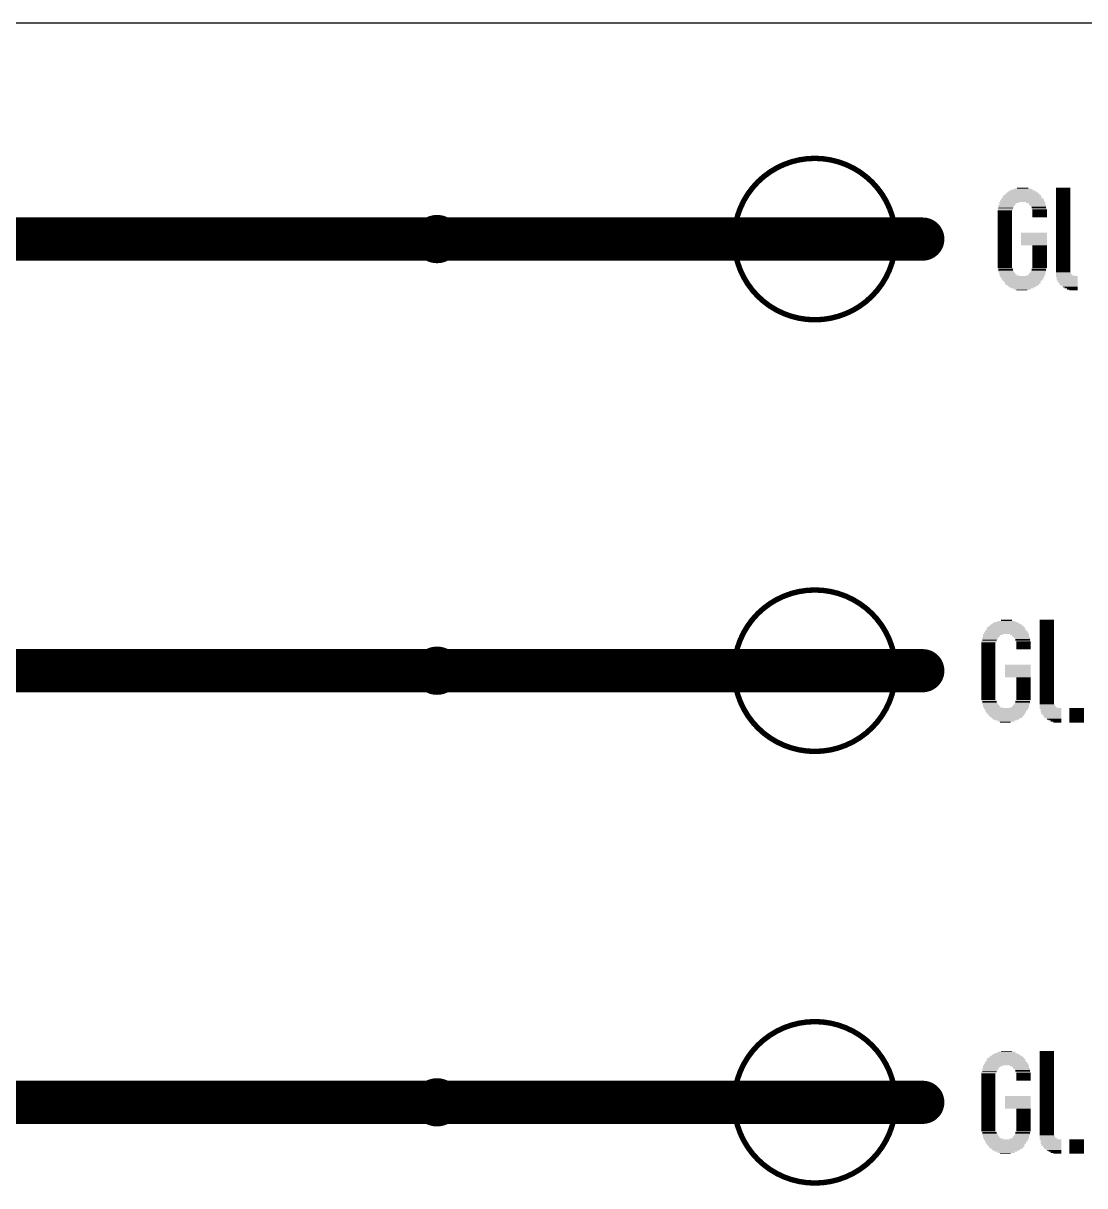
# Model space of a CAD drawing. Extents: x -1 to 100, y 0 to 61.
# Drawn here: x 49.95 to 74.93, y 33.6 to 60.96 of the extents above; entities that cross this region are included whole.
import ezdxf

# ---------------------------------------------------------------- set-up
doc = ezdxf.new("R2010")
doc.units = 0
for name, color, linetype in [('115', 151, 'CONTINUOUS'), ('117', 190, 'CONTINUOUS'), ('170', 151, 'CONTINUOUS'), ('20', 31, 'CONTINUOUS')]:
    doc.layers.add(name, color=color, linetype=linetype)

# ---------------------------------------------------------------- blocks, each defined once
blk = doc.blocks.new('RECT')
blk.add_solid([(-0.5, -0.5), (0.5, -0.5), (-0.5, 0.5), (0.5, 0.5)])

msp = doc.modelspace()

# ---------------------------------------------------------------- linework, layer by layer
at = {"layer": '115', "const_width": 1.016}
for points in [[(71.12, 55.88), (43.18, 55.88)], [(33.02, 45.72), (71.12, 45.72)], [(22.86, 35.56), (71.12, 35.56)]]:
    msp.add_lwpolyline(points, dxfattribs=at)
at = {"layer": '115', "const_width": 0.508}
for points in [[(71.12, 55.626, 1), (71.12, 56.134)], [(71.12, 45.466, 1), (71.12, 45.974)], [(71.12, 35.306, 1), (71.12, 35.814)]]:
    msp.add_lwpolyline(points, format="xyb", dxfattribs=at)
at = {"layer": '117', "const_width": 0.127}
for points in [[(68.58, 53.98, 1), (68.58, 57.78, 1), (68.58, 53.98)], [(59.69, 55.375, 1), (59.69, 56.385, 1), (59.69, 55.375)], [(68.58, 43.82, 1), (68.58, 47.62, 1), (68.58, 43.82)], [(59.69, 45.215, 1), (59.69, 46.225, 1), (59.69, 45.215)], [(68.58, 33.66, 1), (68.58, 37.46, 1), (68.58, 33.66)], [(59.69, 35.055, 1), (59.69, 36.065, 1), (59.69, 35.055)]]:
    msp.add_lwpolyline(points, format="xyb", dxfattribs=at)
at = {"layer": '20'}
msp.add_line((99.06, 60.96), (0, 60.96), dxfattribs=at)

# ---------------------------------------------------------------- block references
at = {"layer": '170'}
for p, xscale, yscale in [((73.46, 56.91), 0.86, 0.02), ((73.46, 56.93), 0.82, 0.02), ((73.46, 56.95), 0.78, 0.02), ((73.46, 56.97), 0.74, 0.02), ((73.46, 56.99), 0.66, 0.02), ((73.46, 57.01), 0.62, 0.02), ((73.455, 57.03), 0.53, 0.02), ((73.47, 57.055), 0.42, 0.03), ((73.47, 57.08), 0.26, 0.02), ((74.42, 57.08), 0.34, 0.02), ((74.42, 57.055), 0.34, 0.03), ((74.42, 57.03), 0.34, 0.02), ((74.42, 57.01), 0.34, 0.02), ((74.42, 56.99), 0.34, 0.02), ((74.42, 56.97), 0.34, 0.02), ((74.42, 56.95), 0.34, 0.02), ((74.42, 56.93), 0.34, 0.02), ((74.42, 56.91), 0.34, 0.02), ((73.09, 56.67), 0.38, 0.02), ((73.08, 56.65), 0.36, 0.02), ((73.15, 56.74), 0.46, 0.02), ((73.12, 56.72), 0.4, 0.02), ((73.11, 56.695), 0.38, 0.03), ((73.46, 56.78), 1.04, 0.02), ((73.46, 56.76), 1.04, 0.02), ((73.46, 56.84), 0.96, 0.02), ((73.455, 56.885), 0.91, 0.03), ((73.455, 56.86), 0.91, 0.02), ((73.775, 56.74), 0.45, 0.02), ((73.8, 56.72), 0.4, 0.02), ((73.81, 56.695), 0.38, 0.03), ((73.83, 56.67), 0.38, 0.02), ((73.84, 56.65), 0.36, 0.02), ((74.42, 56.885), 0.34, 0.03), ((74.42, 56.86), 0.34, 0.02), ((74.42, 56.84), 0.34, 0.02), ((74.42, 56.82), 0.34, 0.02), ((74.42, 56.8), 0.34, 0.02), ((74.42, 56.78), 0.34, 0.02), ((74.42, 56.76), 0.34, 0.02), ((74.42, 56.74), 0.34, 0.02), ((74.42, 56.72), 0.34, 0.02), ((74.42, 56.695), 0.34, 0.03), ((74.42, 56.67), 0.34, 0.02), ((74.42, 56.65), 0.34, 0.02), ((73.06, 56.59), 0.36, 0.02), ((73.06, 56.57), 0.36, 0.02), ((73.05, 56.55), 0.34, 0.02), ((73.05, 56.53), 0.34, 0.02), ((73.05, 56.505), 0.34, 0.03), ((73.05, 56.48), 0.34, 0.02), ((73.05, 56.46), 0.34, 0.02), ((73.05, 56.44), 0.34, 0.02), ((73.05, 56.42), 0.34, 0.02), ((73.05, 56.4), 0.34, 0.02), ((73.05, 56.38), 0.34, 0.02), ((73.05, 56.36), 0.34, 0.02), ((73.08, 56.63), 0.36, 0.02), ((73.07, 56.61), 0.34, 0.02), ((73.85, 56.63), 0.34, 0.02), ((73.85, 56.61), 0.34, 0.02), ((73.86, 56.59), 0.36, 0.02), ((73.87, 56.57), 0.34, 0.02), ((73.87, 56.55), 0.34, 0.02), ((73.87, 56.53), 0.34, 0.02), ((73.87, 56.505), 0.34, 0.03), ((73.87, 56.48), 0.34, 0.02), ((73.87, 56.46), 0.34, 0.02), ((73.87, 56.44), 0.34, 0.02), ((73.87, 56.42), 0.34, 0.02), ((73.87, 56.4), 0.34, 0.02), ((74.42, 56.63), 0.34, 0.02), ((74.42, 56.61), 0.34, 0.02), ((74.42, 56.59), 0.34, 0.02), ((74.42, 56.57), 0.34, 0.02), ((74.42, 56.55), 0.34, 0.02), ((74.42, 56.53), 0.34, 0.02), ((74.42, 56.505), 0.34, 0.03), ((74.42, 56.48), 0.34, 0.02), ((74.42, 56.46), 0.34, 0.02), ((74.42, 56.44), 0.34, 0.02), ((74.42, 56.42), 0.34, 0.02), ((74.42, 56.4), 0.34, 0.02), ((74.42, 56.38), 0.34, 0.02), ((74.42, 56.36), 0.34, 0.02), ((73.05, 56.335), 0.34, 0.03), ((73.05, 56.31), 0.34, 0.02), ((73.05, 56.29), 0.34, 0.02), ((73.05, 56.27), 0.34, 0.02), ((73.05, 56.25), 0.34, 0.02), ((73.05, 56.23), 0.34, 0.02), ((73.05, 56.21), 0.34, 0.02), ((73.05, 56.19), 0.34, 0.02), ((73.05, 56.17), 0.34, 0.02), ((73.05, 56.145), 0.34, 0.03), ((73.05, 56.12), 0.34, 0.02), ((73.05, 56.1), 0.34, 0.02), ((74.42, 56.335), 0.34, 0.03), ((74.42, 56.31), 0.34, 0.02), ((74.42, 56.29), 0.34, 0.02), ((74.42, 56.27), 0.34, 0.02), ((74.42, 56.25), 0.34, 0.02), ((74.42, 56.23), 0.34, 0.02), ((74.42, 56.21), 0.34, 0.02), ((74.42, 56.19), 0.34, 0.02), ((74.42, 56.17), 0.34, 0.02), ((74.42, 56.145), 0.34, 0.03), ((74.42, 56.12), 0.34, 0.02), ((74.42, 56.1), 0.34, 0.02), ((73.05, 56.08), 0.34, 0.02), ((73.05, 56.06), 0.34, 0.02), ((73.05, 56.04), 0.34, 0.02), ((73.05, 56.02), 0.34, 0.02), ((73.05, 56), 0.34, 0.02), ((73.05, 55.975), 0.34, 0.03), ((73.05, 55.95), 0.34, 0.02), ((73.05, 55.93), 0.34, 0.02), ((73.05, 55.91), 0.34, 0.02), ((73.05, 55.89), 0.34, 0.02), ((73.05, 55.87), 0.34, 0.02), ((73.05, 55.85), 0.34, 0.02), ((73.05, 55.83), 0.34, 0.02), ((73.735, 56.02), 0.61, 0.02), ((73.735, 56), 0.61, 0.02), ((73.735, 55.975), 0.61, 0.03), ((73.735, 55.95), 0.61, 0.02), ((73.735, 55.93), 0.61, 0.02), ((73.735, 55.91), 0.61, 0.02), ((73.735, 55.89), 0.61, 0.02), ((73.735, 55.87), 0.61, 0.02), ((73.735, 55.85), 0.61, 0.02), ((73.735, 55.83), 0.61, 0.02), ((74.42, 56.08), 0.34, 0.02), ((74.42, 56.06), 0.34, 0.02), ((74.42, 56.04), 0.34, 0.02), ((74.42, 56.02), 0.34, 0.02), ((74.42, 56), 0.34, 0.02), ((74.42, 55.975), 0.34, 0.03), ((74.42, 55.95), 0.34, 0.02), ((74.42, 55.93), 0.34, 0.02), ((74.42, 55.91), 0.34, 0.02), ((74.42, 55.89), 0.34, 0.02), ((74.42, 55.87), 0.34, 0.02), ((74.42, 55.85), 0.34, 0.02), ((74.42, 55.83), 0.34, 0.02), ((73.05, 55.81), 0.34, 0.02), ((73.05, 55.785), 0.34, 0.03), ((73.05, 55.76), 0.34, 0.02), ((73.05, 55.74), 0.34, 0.02), ((73.05, 55.72), 0.34, 0.02), ((73.05, 55.7), 0.34, 0.02), ((73.05, 55.68), 0.34, 0.02), ((73.05, 55.66), 0.34, 0.02), ((73.05, 55.64), 0.34, 0.02), ((73.05, 55.615), 0.34, 0.03), ((73.05, 55.59), 0.34, 0.02), ((73.05, 55.57), 0.34, 0.02), ((73.05, 55.55), 0.34, 0.02), ((73.735, 55.81), 0.61, 0.02), ((73.735, 55.785), 0.61, 0.03), ((73.735, 55.76), 0.61, 0.02), ((73.735, 55.74), 0.61, 0.02), ((73.87, 55.72), 0.34, 0.02), ((73.87, 55.7), 0.34, 0.02), ((73.87, 55.68), 0.34, 0.02), ((73.87, 55.66), 0.34, 0.02), ((73.87, 55.64), 0.34, 0.02), ((73.87, 55.615), 0.34, 0.03), ((73.87, 55.59), 0.34, 0.02), ((73.87, 55.57), 0.34, 0.02), ((73.87, 55.55), 0.34, 0.02), ((74.42, 55.81), 0.34, 0.02), ((74.42, 55.785), 0.34, 0.03), ((74.42, 55.76), 0.34, 0.02), ((74.42, 55.74), 0.34, 0.02), ((74.42, 55.72), 0.34, 0.02), ((74.42, 55.7), 0.34, 0.02), ((74.42, 55.68), 0.34, 0.02), ((74.42, 55.66), 0.34, 0.02), ((74.42, 55.64), 0.34, 0.02), ((74.42, 55.615), 0.34, 0.03), ((74.42, 55.59), 0.34, 0.02), ((74.42, 55.57), 0.34, 0.02), ((74.42, 55.55), 0.34, 0.02), ((73.05, 55.53), 0.34, 0.02), ((73.05, 55.51), 0.34, 0.02), ((73.05, 55.49), 0.34, 0.02), ((73.05, 55.47), 0.34, 0.02), ((73.05, 55.45), 0.34, 0.02), ((73.05, 55.425), 0.34, 0.03), ((73.05, 55.4), 0.34, 0.02), ((73.05, 55.38), 0.34, 0.02), ((73.05, 55.36), 0.34, 0.02), ((73.05, 55.34), 0.34, 0.02), ((73.05, 55.32), 0.34, 0.02), ((73.05, 55.3), 0.34, 0.02), ((73.05, 55.28), 0.34, 0.02), ((73.87, 55.53), 0.34, 0.02), ((73.87, 55.51), 0.34, 0.02), ((73.87, 55.49), 0.34, 0.02), ((73.87, 55.47), 0.34, 0.02), ((73.87, 55.45), 0.34, 0.02), ((73.87, 55.425), 0.34, 0.03), ((73.87, 55.4), 0.34, 0.02), ((73.87, 55.38), 0.34, 0.02), ((73.87, 55.36), 0.34, 0.02), ((73.87, 55.34), 0.34, 0.02), ((73.87, 55.32), 0.34, 0.02), ((73.87, 55.3), 0.34, 0.02), ((73.87, 55.28), 0.34, 0.02), ((74.42, 55.53), 0.34, 0.02), ((74.42, 55.51), 0.34, 0.02), ((74.42, 55.49), 0.34, 0.02), ((74.42, 55.47), 0.34, 0.02), ((74.42, 55.45), 0.34, 0.02), ((74.42, 55.425), 0.34, 0.03), ((74.42, 55.4), 0.34, 0.02), ((74.42, 55.38), 0.34, 0.02), ((74.42, 55.36), 0.34, 0.02), ((74.42, 55.34), 0.34, 0.02), ((74.42, 55.32), 0.34, 0.02), ((74.42, 55.3), 0.34, 0.02), ((74.42, 55.28), 0.34, 0.02), ((73.05, 55.255), 0.34, 0.03), ((73.05, 55.23), 0.34, 0.02), ((73.05, 55.21), 0.34, 0.02), ((73.06, 55.19), 0.36, 0.02), ((73.07, 55.17), 0.34, 0.02), ((73.07, 55.15), 0.34, 0.02), ((73.08, 55.13), 0.36, 0.02), ((73.08, 55.11), 0.36, 0.02), ((73.1, 55.09), 0.36, 0.02), ((73.11, 55.065), 0.38, 0.03), ((73.12, 55.04), 0.4, 0.02), ((73.16, 55.02), 0.44, 0.02), ((73.46, 55), 1.04, 0.02), ((73.765, 55.02), 0.43, 0.02), ((73.8, 55.04), 0.4, 0.02), ((73.81, 55.065), 0.38, 0.03), ((73.82, 55.09), 0.36, 0.02), ((73.84, 55.13), 0.36, 0.02), ((73.84, 55.11), 0.36, 0.02), ((73.86, 55.19), 0.36, 0.02), ((73.85, 55.17), 0.34, 0.02), ((73.85, 55.15), 0.34, 0.02), ((73.87, 55.255), 0.34, 0.03), ((73.87, 55.23), 0.34, 0.02), ((73.87, 55.21), 0.34, 0.02), ((74.42, 55.255), 0.34, 0.03), ((74.42, 55.23), 0.34, 0.02), ((74.42, 55.21), 0.34, 0.02), ((74.42, 55.19), 0.34, 0.02), ((74.42, 55.17), 0.34, 0.02), ((74.42, 55.15), 0.34, 0.02), ((74.42, 55.13), 0.34, 0.02), ((74.42, 55.11), 0.34, 0.02), ((74.43, 55.09), 0.36, 0.02), ((74.43, 55.065), 0.36, 0.03), ((74.44, 55.04), 0.38, 0.02), ((74.465, 55.02), 0.43, 0.02), ((74.505, 55), 0.51, 0.02), ((73.46, 54.94), 0.96, 0.02), ((73.46, 54.92), 0.96, 0.02), ((73.455, 54.9), 0.91, 0.02), ((73.46, 54.875), 0.86, 0.03), ((73.47, 54.85), 0.84, 0.02), ((73.46, 54.83), 0.82, 0.02), ((73.46, 54.81), 0.78, 0.02), ((73.47, 54.79), 0.72, 0.02), ((73.46, 54.77), 0.66, 0.02), ((73.46, 54.75), 0.62, 0.02), ((73.455, 54.73), 0.53, 0.02), ((74.515, 54.98), 0.49, 0.02), ((74.515, 54.96), 0.49, 0.02), ((74.515, 54.94), 0.49, 0.02), ((74.515, 54.92), 0.49, 0.02), ((74.525, 54.9), 0.47, 0.02), ((74.525, 54.875), 0.47, 0.03), ((74.54, 54.85), 0.44, 0.02), ((74.55, 54.83), 0.42, 0.02), ((74.55, 54.81), 0.42, 0.02), ((74.56, 54.79), 0.4, 0.02), ((74.58, 54.77), 0.36, 0.02), ((74.59, 54.75), 0.34, 0.02), ((74.61, 54.73), 0.3, 0.02), ((73.46, 54.705), 0.4, 0.03), ((73.45, 54.68), 0.26, 0.02), ((74.635, 54.705), 0.25, 0.03), ((74.665, 54.68), 0.19, 0.02), ((73.08, 46.8), 0.74, 0.02), ((73.08, 46.82), 0.66, 0.02), ((73.075, 46.84), 0.61, 0.02), ((73.075, 46.86), 0.53, 0.02), ((73.09, 46.88), 0.42, 0.02), ((73.09, 46.905), 0.26, 0.03), ((74.04, 46.905), 0.34, 0.03), ((74.04, 46.88), 0.34, 0.02), ((74.04, 46.86), 0.34, 0.02), ((74.04, 46.84), 0.34, 0.02), ((74.04, 46.82), 0.34, 0.02), ((74.04, 46.8), 0.34, 0.02), ((72.77, 46.57), 0.46, 0.02), ((72.74, 46.545), 0.4, 0.03), ((72.73, 46.52), 0.38, 0.02), ((73.08, 46.61), 1.04, 0.02), ((73.08, 46.59), 1.04, 0.02), ((73.075, 46.67), 0.95, 0.02), ((73.075, 46.715), 0.91, 0.03), ((73.075, 46.69), 0.91, 0.02), ((73.075, 46.74), 0.87, 0.02), ((73.08, 46.76), 0.82, 0.02), ((73.08, 46.78), 0.78, 0.02), ((73.395, 46.57), 0.45, 0.02), ((73.42, 46.545), 0.4, 0.03), ((73.43, 46.52), 0.38, 0.02), ((74.04, 46.78), 0.34, 0.02), ((74.04, 46.76), 0.34, 0.02), ((74.04, 46.74), 0.34, 0.02), ((74.04, 46.715), 0.34, 0.03), ((74.04, 46.69), 0.34, 0.02), ((74.04, 46.67), 0.34, 0.02), ((74.04, 46.65), 0.34, 0.02), ((74.04, 46.63), 0.34, 0.02), ((74.04, 46.61), 0.34, 0.02), ((74.04, 46.59), 0.34, 0.02), ((74.04, 46.57), 0.34, 0.02), ((74.04, 46.545), 0.34, 0.03), ((74.04, 46.52), 0.34, 0.02), ((72.68, 46.42), 0.36, 0.02), ((72.68, 46.4), 0.36, 0.02), ((72.665, 46.38), 0.33, 0.02), ((72.665, 46.355), 0.33, 0.03), ((72.665, 46.33), 0.33, 0.02), ((72.665, 46.31), 0.33, 0.02), ((72.665, 46.29), 0.33, 0.02), ((72.665, 46.27), 0.33, 0.02), ((72.665, 46.25), 0.33, 0.02), ((72.71, 46.5), 0.38, 0.02), ((72.7, 46.48), 0.36, 0.02), ((72.7, 46.46), 0.36, 0.02), ((72.69, 46.44), 0.34, 0.02), ((73.45, 46.5), 0.38, 0.02), ((73.46, 46.48), 0.36, 0.02), ((73.47, 46.46), 0.34, 0.02), ((73.47, 46.44), 0.34, 0.02), ((73.48, 46.42), 0.36, 0.02), ((73.49, 46.4), 0.34, 0.02), ((73.49, 46.38), 0.34, 0.02), ((73.49, 46.355), 0.34, 0.03), ((73.49, 46.33), 0.34, 0.02), ((73.49, 46.31), 0.34, 0.02), ((73.49, 46.29), 0.34, 0.02), ((73.49, 46.27), 0.34, 0.02), ((73.49, 46.25), 0.34, 0.02), ((74.04, 46.5), 0.34, 0.02), ((74.04, 46.48), 0.34, 0.02), ((74.04, 46.46), 0.34, 0.02), ((74.04, 46.44), 0.34, 0.02), ((74.04, 46.42), 0.34, 0.02), ((74.04, 46.4), 0.34, 0.02), ((74.04, 46.38), 0.34, 0.02), ((74.04, 46.355), 0.34, 0.03), ((74.04, 46.33), 0.34, 0.02), ((74.04, 46.31), 0.34, 0.02), ((74.04, 46.29), 0.34, 0.02), ((74.04, 46.27), 0.34, 0.02), ((74.04, 46.25), 0.34, 0.02), ((72.665, 46.23), 0.33, 0.02), ((72.665, 46.21), 0.33, 0.02), ((72.665, 46.19), 0.33, 0.02), ((72.665, 46.165), 0.33, 0.03), ((72.665, 46.14), 0.33, 0.02), ((72.665, 46.12), 0.33, 0.02), ((72.665, 46.1), 0.33, 0.02), ((72.665, 46.08), 0.33, 0.02), ((72.665, 46.06), 0.33, 0.02), ((72.665, 46.04), 0.33, 0.02), ((72.665, 46.02), 0.33, 0.02), ((72.665, 45.995), 0.33, 0.03), ((72.665, 45.97), 0.33, 0.02), ((73.49, 46.23), 0.34, 0.02), ((74.04, 46.23), 0.34, 0.02), ((74.04, 46.21), 0.34, 0.02), ((74.04, 46.19), 0.34, 0.02), ((74.04, 46.165), 0.34, 0.03), ((74.04, 46.14), 0.34, 0.02), ((74.04, 46.12), 0.34, 0.02), ((74.04, 46.1), 0.34, 0.02), ((74.04, 46.08), 0.34, 0.02), ((74.04, 46.06), 0.34, 0.02), ((74.04, 46.04), 0.34, 0.02), ((74.04, 46.02), 0.34, 0.02), ((74.04, 45.995), 0.34, 0.03), ((74.04, 45.97), 0.34, 0.02), ((72.665, 45.95), 0.33, 0.02), ((72.665, 45.93), 0.33, 0.02), ((72.665, 45.91), 0.33, 0.02), ((72.665, 45.89), 0.33, 0.02), ((72.665, 45.87), 0.33, 0.02), ((72.665, 45.85), 0.33, 0.02), ((72.665, 45.83), 0.33, 0.02), ((72.665, 45.805), 0.33, 0.03), ((72.665, 45.78), 0.33, 0.02), ((72.665, 45.76), 0.33, 0.02), ((72.665, 45.74), 0.33, 0.02), ((72.665, 45.72), 0.33, 0.02), ((72.665, 45.7), 0.33, 0.02), ((73.355, 45.85), 0.61, 0.02), ((73.355, 45.83), 0.61, 0.02), ((73.355, 45.805), 0.61, 0.03), ((73.355, 45.78), 0.61, 0.02), ((73.355, 45.76), 0.61, 0.02), ((73.355, 45.74), 0.61, 0.02), ((73.355, 45.72), 0.61, 0.02), ((73.355, 45.7), 0.61, 0.02), ((74.04, 45.95), 0.34, 0.02), ((74.04, 45.93), 0.34, 0.02), ((74.04, 45.91), 0.34, 0.02), ((74.04, 45.89), 0.34, 0.02), ((74.04, 45.87), 0.34, 0.02), ((74.04, 45.85), 0.34, 0.02), ((74.04, 45.83), 0.34, 0.02), ((74.04, 45.805), 0.34, 0.03), ((74.04, 45.78), 0.34, 0.02), ((74.04, 45.76), 0.34, 0.02), ((74.04, 45.74), 0.34, 0.02), ((74.04, 45.72), 0.34, 0.02), ((74.04, 45.7), 0.34, 0.02), ((72.665, 45.68), 0.33, 0.02), ((72.665, 45.66), 0.33, 0.02), ((72.665, 45.635), 0.33, 0.03), ((72.665, 45.61), 0.33, 0.02), ((72.665, 45.59), 0.33, 0.02), ((72.665, 45.57), 0.33, 0.02), ((72.665, 45.55), 0.33, 0.02), ((72.665, 45.53), 0.33, 0.02), ((72.665, 45.51), 0.33, 0.02), ((72.665, 45.49), 0.33, 0.02), ((72.665, 45.47), 0.33, 0.02), ((72.665, 45.445), 0.33, 0.03), ((72.665, 45.42), 0.33, 0.02), ((73.355, 45.68), 0.61, 0.02), ((73.355, 45.66), 0.61, 0.02), ((73.355, 45.635), 0.61, 0.03), ((73.355, 45.61), 0.61, 0.02), ((73.355, 45.59), 0.61, 0.02), ((73.355, 45.57), 0.61, 0.02), ((73.49, 45.55), 0.34, 0.02), ((73.49, 45.53), 0.34, 0.02), ((73.49, 45.51), 0.34, 0.02), ((73.49, 45.49), 0.34, 0.02), ((73.49, 45.47), 0.34, 0.02), ((73.49, 45.445), 0.34, 0.03), ((73.49, 45.42), 0.34, 0.02), ((74.04, 45.68), 0.34, 0.02), ((74.04, 45.66), 0.34, 0.02), ((74.04, 45.635), 0.34, 0.03), ((74.04, 45.61), 0.34, 0.02), ((74.04, 45.59), 0.34, 0.02), ((74.04, 45.57), 0.34, 0.02), ((74.04, 45.55), 0.34, 0.02), ((74.04, 45.53), 0.34, 0.02), ((74.04, 45.51), 0.34, 0.02), ((74.04, 45.49), 0.34, 0.02), ((74.04, 45.47), 0.34, 0.02), ((74.04, 45.445), 0.34, 0.03), ((74.04, 45.42), 0.34, 0.02), ((72.665, 45.4), 0.33, 0.02), ((72.665, 45.38), 0.33, 0.02), ((72.665, 45.36), 0.33, 0.02), ((72.665, 45.34), 0.33, 0.02), ((72.665, 45.32), 0.33, 0.02), ((72.665, 45.3), 0.33, 0.02), ((72.665, 45.275), 0.33, 0.03), ((72.665, 45.25), 0.33, 0.02), ((72.665, 45.23), 0.33, 0.02), ((72.665, 45.21), 0.33, 0.02), ((72.665, 45.19), 0.33, 0.02), ((72.665, 45.17), 0.33, 0.02), ((72.665, 45.15), 0.33, 0.02), ((73.49, 45.4), 0.34, 0.02), ((73.49, 45.38), 0.34, 0.02), ((73.49, 45.36), 0.34, 0.02), ((73.49, 45.34), 0.34, 0.02), ((73.49, 45.32), 0.34, 0.02), ((73.49, 45.3), 0.34, 0.02), ((73.49, 45.275), 0.34, 0.03), ((73.49, 45.25), 0.34, 0.02), ((73.49, 45.23), 0.34, 0.02), ((73.49, 45.21), 0.34, 0.02), ((73.49, 45.19), 0.34, 0.02), ((73.49, 45.17), 0.34, 0.02), ((73.49, 45.15), 0.34, 0.02), ((74.04, 45.4), 0.34, 0.02), ((74.04, 45.38), 0.34, 0.02), ((74.04, 45.36), 0.34, 0.02), ((74.04, 45.34), 0.34, 0.02), ((74.04, 45.32), 0.34, 0.02), ((74.04, 45.3), 0.34, 0.02), ((74.04, 45.275), 0.34, 0.03), ((74.04, 45.25), 0.34, 0.02), ((74.04, 45.23), 0.34, 0.02), ((74.04, 45.21), 0.34, 0.02), ((74.04, 45.19), 0.34, 0.02), ((74.04, 45.17), 0.34, 0.02), ((74.04, 45.15), 0.34, 0.02), ((72.665, 45.13), 0.33, 0.02), ((72.665, 45.11), 0.33, 0.02), ((72.665, 45.085), 0.33, 0.03), ((72.665, 45.06), 0.33, 0.02), ((72.665, 45.04), 0.33, 0.02), ((72.68, 45.02), 0.36, 0.02), ((72.69, 45), 0.34, 0.02), ((72.69, 44.98), 0.34, 0.02), ((72.7, 44.96), 0.36, 0.02), ((72.7, 44.94), 0.36, 0.02), ((72.72, 44.92), 0.36, 0.02), ((72.73, 44.895), 0.38, 0.03), ((72.74, 44.87), 0.4, 0.02), ((73.42, 44.87), 0.4, 0.02), ((73.43, 44.895), 0.38, 0.03), ((73.44, 44.92), 0.36, 0.02), ((73.46, 44.96), 0.36, 0.02), ((73.46, 44.94), 0.36, 0.02), ((73.48, 45.02), 0.36, 0.02), ((73.47, 45), 0.34, 0.02), ((73.47, 44.98), 0.34, 0.02), ((73.49, 45.13), 0.34, 0.02), ((73.49, 45.11), 0.34, 0.02), ((73.49, 45.085), 0.34, 0.03), ((73.49, 45.06), 0.34, 0.02), ((73.49, 45.04), 0.34, 0.02), ((74.04, 45.13), 0.34, 0.02), ((74.04, 45.11), 0.34, 0.02), ((74.04, 45.085), 0.34, 0.03), ((74.04, 45.06), 0.34, 0.02), ((74.04, 45.04), 0.34, 0.02), ((74.04, 45.02), 0.34, 0.02), ((74.04, 45), 0.34, 0.02), ((74.04, 44.98), 0.34, 0.02), ((74.04, 44.96), 0.34, 0.02), ((74.04, 44.94), 0.34, 0.02), ((74.05, 44.92), 0.36, 0.02), ((74.05, 44.895), 0.36, 0.03), ((74.06, 44.87), 0.38, 0.02), ((72.78, 44.85), 0.44, 0.02), ((73.08, 44.83), 1.04, 0.02), ((73.075, 44.77), 0.95, 0.02), ((73.075, 44.75), 0.95, 0.02), ((73.075, 44.725), 0.91, 0.03), ((73.075, 44.7), 0.87, 0.02), ((73.09, 44.68), 0.84, 0.02), ((73.08, 44.66), 0.82, 0.02), ((73.08, 44.64), 0.78, 0.02), ((73.09, 44.62), 0.72, 0.02), ((73.08, 44.6), 0.66, 0.02), ((73.385, 44.85), 0.43, 0.02), ((74.08, 44.85), 0.42, 0.02), ((74.125, 44.83), 0.51, 0.02), ((74.135, 44.81), 0.49, 0.02), ((74.135, 44.79), 0.49, 0.02), ((74.135, 44.77), 0.49, 0.02), ((74.135, 44.75), 0.49, 0.02), ((74.145, 44.725), 0.47, 0.03), ((74.145, 44.7), 0.47, 0.02), ((74.16, 44.68), 0.44, 0.02), ((74.17, 44.66), 0.42, 0.02), ((74.17, 44.64), 0.42, 0.02), ((74.18, 44.62), 0.4, 0.02), ((74.2, 44.6), 0.36, 0.02), ((74.74, 44.83), 0.34, 0.02), ((74.74, 44.81), 0.34, 0.02), ((74.74, 44.79), 0.34, 0.02), ((74.74, 44.77), 0.34, 0.02), ((74.74, 44.75), 0.34, 0.02), ((74.74, 44.725), 0.34, 0.03), ((74.74, 44.7), 0.34, 0.02), ((74.74, 44.68), 0.34, 0.02), ((74.74, 44.66), 0.34, 0.02), ((74.74, 44.64), 0.34, 0.02), ((74.74, 44.62), 0.34, 0.02), ((74.74, 44.6), 0.34, 0.02), ((73.075, 44.58), 0.61, 0.02), ((73.075, 44.56), 0.53, 0.02), ((73.08, 44.535), 0.4, 0.03), ((73.065, 44.51), 0.25, 0.02), ((74.21, 44.58), 0.34, 0.02), ((74.23, 44.56), 0.3, 0.02), ((74.255, 44.535), 0.25, 0.03), ((74.285, 44.51), 0.19, 0.02), ((74.74, 44.58), 0.34, 0.02), ((74.74, 44.56), 0.34, 0.02), ((74.74, 44.535), 0.34, 0.03), ((74.74, 44.51), 0.34, 0.02), ((73.08, 36.67), 0.66, 0.02), ((73.075, 36.69), 0.61, 0.02), ((73.075, 36.71), 0.53, 0.02), ((73.09, 36.735), 0.42, 0.03), ((73.09, 36.76), 0.26, 0.02), ((74.04, 36.76), 0.34, 0.02), ((74.04, 36.735), 0.34, 0.03), ((74.04, 36.71), 0.34, 0.02), ((74.04, 36.69), 0.34, 0.02), ((74.04, 36.67), 0.34, 0.02), ((72.77, 36.42), 0.46, 0.02), ((72.74, 36.4), 0.4, 0.02), ((73.08, 36.46), 1.04, 0.02), ((73.08, 36.44), 1.04, 0.02), ((73.075, 36.52), 0.95, 0.02), ((73.075, 36.565), 0.91, 0.03), ((73.075, 36.54), 0.91, 0.02), ((73.075, 36.59), 0.87, 0.02), ((73.08, 36.61), 0.82, 0.02), ((73.08, 36.63), 0.78, 0.02), ((73.08, 36.65), 0.74, 0.02), ((73.395, 36.42), 0.45, 0.02), ((73.42, 36.4), 0.4, 0.02), ((74.04, 36.65), 0.34, 0.02), ((74.04, 36.63), 0.34, 0.02), ((74.04, 36.61), 0.34, 0.02), ((74.04, 36.59), 0.34, 0.02), ((74.04, 36.565), 0.34, 0.03), ((74.04, 36.54), 0.34, 0.02), ((74.04, 36.52), 0.34, 0.02), ((74.04, 36.5), 0.34, 0.02), ((74.04, 36.48), 0.34, 0.02), ((74.04, 36.46), 0.34, 0.02), ((74.04, 36.44), 0.34, 0.02), ((74.04, 36.42), 0.34, 0.02), ((74.04, 36.4), 0.34, 0.02), ((72.68, 36.27), 0.36, 0.02), ((72.68, 36.25), 0.36, 0.02), ((72.665, 36.23), 0.33, 0.02), ((72.665, 36.21), 0.33, 0.02), ((72.665, 36.185), 0.33, 0.03), ((72.665, 36.16), 0.33, 0.02), ((72.665, 36.14), 0.33, 0.02), ((72.665, 36.12), 0.33, 0.02), ((72.71, 36.35), 0.38, 0.02), ((72.7, 36.33), 0.36, 0.02), ((72.7, 36.31), 0.36, 0.02), ((72.69, 36.29), 0.34, 0.02), ((72.73, 36.375), 0.38, 0.03), ((73.43, 36.375), 0.38, 0.03), ((73.45, 36.35), 0.38, 0.02), ((73.46, 36.33), 0.36, 0.02), ((73.47, 36.31), 0.34, 0.02), ((73.47, 36.29), 0.34, 0.02), ((73.48, 36.27), 0.36, 0.02), ((73.49, 36.25), 0.34, 0.02), ((73.49, 36.23), 0.34, 0.02), ((73.49, 36.21), 0.34, 0.02), ((73.49, 36.185), 0.34, 0.03), ((73.49, 36.16), 0.34, 0.02), ((73.49, 36.14), 0.34, 0.02), ((73.49, 36.12), 0.34, 0.02), ((74.04, 36.375), 0.34, 0.03), ((74.04, 36.35), 0.34, 0.02), ((74.04, 36.33), 0.34, 0.02), ((74.04, 36.31), 0.34, 0.02), ((74.04, 36.29), 0.34, 0.02), ((74.04, 36.27), 0.34, 0.02), ((74.04, 36.25), 0.34, 0.02), ((74.04, 36.23), 0.34, 0.02), ((74.04, 36.21), 0.34, 0.02), ((74.04, 36.185), 0.34, 0.03), ((74.04, 36.16), 0.34, 0.02), ((74.04, 36.14), 0.34, 0.02), ((74.04, 36.12), 0.34, 0.02), ((72.665, 36.1), 0.33, 0.02), ((72.665, 36.08), 0.33, 0.02), ((72.665, 36.06), 0.33, 0.02), ((72.665, 36.04), 0.33, 0.02), ((72.665, 36.015), 0.33, 0.03), ((72.665, 35.99), 0.33, 0.02), ((72.665, 35.97), 0.33, 0.02), ((72.665, 35.95), 0.33, 0.02), ((72.665, 35.93), 0.33, 0.02), ((72.665, 35.91), 0.33, 0.02), ((72.665, 35.89), 0.33, 0.02), ((72.665, 35.87), 0.33, 0.02), ((72.665, 35.85), 0.33, 0.02), ((73.49, 36.1), 0.34, 0.02), ((73.49, 36.08), 0.34, 0.02), ((74.04, 36.1), 0.34, 0.02), ((74.04, 36.08), 0.34, 0.02), ((74.04, 36.06), 0.34, 0.02), ((74.04, 36.04), 0.34, 0.02), ((74.04, 36.015), 0.34, 0.03), ((74.04, 35.99), 0.34, 0.02), ((74.04, 35.97), 0.34, 0.02), ((74.04, 35.95), 0.34, 0.02), ((74.04, 35.93), 0.34, 0.02), ((74.04, 35.91), 0.34, 0.02), ((74.04, 35.89), 0.34, 0.02), ((74.04, 35.87), 0.34, 0.02), ((74.04, 35.85), 0.34, 0.02), ((72.665, 35.825), 0.33, 0.03), ((72.665, 35.8), 0.33, 0.02), ((72.665, 35.78), 0.33, 0.02), ((72.665, 35.76), 0.33, 0.02), ((72.665, 35.74), 0.33, 0.02), ((72.665, 35.72), 0.33, 0.02), ((72.665, 35.7), 0.33, 0.02), ((72.665, 35.68), 0.33, 0.02), ((72.665, 35.655), 0.33, 0.03), ((72.665, 35.63), 0.33, 0.02), ((72.665, 35.61), 0.33, 0.02), ((72.665, 35.59), 0.33, 0.02), ((72.665, 35.57), 0.33, 0.02), ((73.355, 35.7), 0.61, 0.02), ((73.355, 35.68), 0.61, 0.02), ((73.355, 35.655), 0.61, 0.03), ((73.355, 35.63), 0.61, 0.02), ((73.355, 35.61), 0.61, 0.02), ((73.355, 35.59), 0.61, 0.02), ((73.355, 35.57), 0.61, 0.02), ((74.04, 35.825), 0.34, 0.03), ((74.04, 35.8), 0.34, 0.02), ((74.04, 35.78), 0.34, 0.02), ((74.04, 35.76), 0.34, 0.02), ((74.04, 35.74), 0.34, 0.02), ((74.04, 35.72), 0.34, 0.02), ((74.04, 35.7), 0.34, 0.02), ((74.04, 35.68), 0.34, 0.02), ((74.04, 35.655), 0.34, 0.03), ((74.04, 35.63), 0.34, 0.02), ((74.04, 35.61), 0.34, 0.02), ((74.04, 35.59), 0.34, 0.02), ((74.04, 35.57), 0.34, 0.02), ((72.665, 35.55), 0.33, 0.02), ((72.665, 35.53), 0.33, 0.02), ((72.665, 35.51), 0.33, 0.02), ((72.665, 35.49), 0.33, 0.02), ((72.665, 35.465), 0.33, 0.03), ((72.665, 35.44), 0.33, 0.02), ((72.665, 35.42), 0.33, 0.02), ((72.665, 35.4), 0.33, 0.02), ((72.665, 35.38), 0.33, 0.02), ((72.665, 35.36), 0.33, 0.02), ((72.665, 35.34), 0.33, 0.02), ((72.665, 35.32), 0.33, 0.02), ((72.665, 35.295), 0.33, 0.03), ((73.355, 35.55), 0.61, 0.02), ((73.355, 35.53), 0.61, 0.02), ((73.355, 35.51), 0.61, 0.02), ((73.355, 35.49), 0.61, 0.02), ((73.355, 35.465), 0.61, 0.03), ((73.355, 35.44), 0.61, 0.02), ((73.355, 35.42), 0.61, 0.02), ((73.49, 35.4), 0.34, 0.02), ((73.49, 35.38), 0.34, 0.02), ((73.49, 35.36), 0.34, 0.02), ((73.49, 35.34), 0.34, 0.02), ((73.49, 35.32), 0.34, 0.02), ((73.49, 35.295), 0.34, 0.03), ((74.04, 35.55), 0.34, 0.02), ((74.04, 35.53), 0.34, 0.02), ((74.04, 35.51), 0.34, 0.02), ((74.04, 35.49), 0.34, 0.02), ((74.04, 35.465), 0.34, 0.03), ((74.04, 35.44), 0.34, 0.02), ((74.04, 35.42), 0.34, 0.02), ((74.04, 35.4), 0.34, 0.02), ((74.04, 35.38), 0.34, 0.02), ((74.04, 35.36), 0.34, 0.02), ((74.04, 35.34), 0.34, 0.02), ((74.04, 35.32), 0.34, 0.02), ((74.04, 35.295), 0.34, 0.03), ((72.665, 35.27), 0.33, 0.02), ((72.665, 35.25), 0.33, 0.02), ((72.665, 35.23), 0.33, 0.02), ((72.665, 35.21), 0.33, 0.02), ((72.665, 35.19), 0.33, 0.02), ((72.665, 35.17), 0.33, 0.02), ((72.665, 35.15), 0.33, 0.02), ((72.665, 35.13), 0.33, 0.02), ((72.665, 35.105), 0.33, 0.03), ((72.665, 35.08), 0.33, 0.02), ((72.665, 35.06), 0.33, 0.02), ((72.665, 35.04), 0.33, 0.02), ((72.665, 35.02), 0.33, 0.02), ((73.49, 35.27), 0.34, 0.02), ((73.49, 35.25), 0.34, 0.02), ((73.49, 35.23), 0.34, 0.02), ((73.49, 35.21), 0.34, 0.02), ((73.49, 35.19), 0.34, 0.02), ((73.49, 35.17), 0.34, 0.02), ((73.49, 35.15), 0.34, 0.02), ((73.49, 35.13), 0.34, 0.02), ((73.49, 35.105), 0.34, 0.03), ((73.49, 35.08), 0.34, 0.02), ((73.49, 35.06), 0.34, 0.02), ((73.49, 35.04), 0.34, 0.02), ((73.49, 35.02), 0.34, 0.02), ((74.04, 35.27), 0.34, 0.02), ((74.04, 35.25), 0.34, 0.02), ((74.04, 35.23), 0.34, 0.02), ((74.04, 35.21), 0.34, 0.02), ((74.04, 35.19), 0.34, 0.02), ((74.04, 35.17), 0.34, 0.02), ((74.04, 35.15), 0.34, 0.02), ((74.04, 35.13), 0.34, 0.02), ((74.04, 35.105), 0.34, 0.03), ((74.04, 35.08), 0.34, 0.02), ((74.04, 35.06), 0.34, 0.02), ((74.04, 35.04), 0.34, 0.02), ((74.04, 35.02), 0.34, 0.02), ((72.665, 35), 0.33, 0.02), ((72.665, 34.98), 0.33, 0.02), ((72.665, 34.96), 0.33, 0.02), ((72.665, 34.935), 0.33, 0.03), ((72.665, 34.91), 0.33, 0.02), ((72.665, 34.89), 0.33, 0.02), ((72.68, 34.87), 0.36, 0.02), ((72.69, 34.85), 0.34, 0.02), ((72.69, 34.83), 0.34, 0.02), ((72.7, 34.81), 0.36, 0.02), ((72.7, 34.79), 0.36, 0.02), ((72.72, 34.77), 0.36, 0.02), ((72.73, 34.745), 0.38, 0.03), ((73.43, 34.745), 0.38, 0.03), ((73.44, 34.77), 0.36, 0.02), ((73.46, 34.81), 0.36, 0.02), ((73.46, 34.79), 0.36, 0.02), ((73.48, 34.87), 0.36, 0.02), ((73.47, 34.85), 0.34, 0.02), ((73.47, 34.83), 0.34, 0.02), ((73.49, 35), 0.34, 0.02), ((73.49, 34.98), 0.34, 0.02), ((73.49, 34.96), 0.34, 0.02), ((73.49, 34.935), 0.34, 0.03), ((73.49, 34.91), 0.34, 0.02), ((73.49, 34.89), 0.34, 0.02), ((74.04, 35), 0.34, 0.02), ((74.04, 34.98), 0.34, 0.02), ((74.04, 34.96), 0.34, 0.02), ((74.04, 34.935), 0.34, 0.03), ((74.04, 34.91), 0.34, 0.02), ((74.04, 34.89), 0.34, 0.02), ((74.04, 34.87), 0.34, 0.02), ((74.04, 34.85), 0.34, 0.02), ((74.04, 34.83), 0.34, 0.02), ((74.04, 34.81), 0.34, 0.02), ((74.04, 34.79), 0.34, 0.02), ((74.05, 34.77), 0.36, 0.02), ((74.05, 34.745), 0.36, 0.03), ((72.74, 34.72), 0.4, 0.02), ((72.78, 34.7), 0.44, 0.02), ((73.08, 34.68), 1.04, 0.02), ((73.075, 34.62), 0.95, 0.02), ((73.075, 34.6), 0.95, 0.02), ((73.075, 34.58), 0.91, 0.02), ((73.075, 34.555), 0.87, 0.03), ((73.09, 34.53), 0.84, 0.02), ((73.08, 34.51), 0.82, 0.02), ((73.08, 34.49), 0.78, 0.02), ((73.09, 34.47), 0.72, 0.02), ((73.385, 34.7), 0.43, 0.02), ((73.42, 34.72), 0.4, 0.02), ((74.06, 34.72), 0.38, 0.02), ((74.08, 34.7), 0.42, 0.02), ((74.125, 34.68), 0.51, 0.02), ((74.135, 34.66), 0.49, 0.02), ((74.135, 34.64), 0.49, 0.02), ((74.135, 34.62), 0.49, 0.02), ((74.135, 34.6), 0.49, 0.02), ((74.145, 34.58), 0.47, 0.02), ((74.145, 34.555), 0.47, 0.03), ((74.16, 34.53), 0.44, 0.02), ((74.17, 34.51), 0.42, 0.02), ((74.17, 34.49), 0.42, 0.02), ((74.18, 34.47), 0.4, 0.02), ((74.74, 34.68), 0.34, 0.02), ((74.74, 34.66), 0.34, 0.02), ((74.74, 34.64), 0.34, 0.02), ((74.74, 34.62), 0.34, 0.02), ((74.74, 34.6), 0.34, 0.02), ((74.74, 34.58), 0.34, 0.02), ((74.74, 34.555), 0.34, 0.03), ((74.74, 34.53), 0.34, 0.02), ((74.74, 34.51), 0.34, 0.02), ((74.74, 34.49), 0.34, 0.02), ((74.74, 34.47), 0.34, 0.02), ((73.08, 34.45), 0.66, 0.02), ((73.075, 34.43), 0.61, 0.02), ((73.075, 34.41), 0.53, 0.02), ((73.08, 34.385), 0.4, 0.03), ((73.065, 34.36), 0.25, 0.02), ((74.2, 34.45), 0.36, 0.02), ((74.21, 34.43), 0.34, 0.02), ((74.23, 34.41), 0.3, 0.02), ((74.255, 34.385), 0.25, 0.03), ((74.285, 34.36), 0.19, 0.02), ((74.74, 34.45), 0.34, 0.02), ((74.74, 34.43), 0.34, 0.02), ((74.74, 34.41), 0.34, 0.02), ((74.74, 34.385), 0.34, 0.03), ((74.74, 34.36), 0.34, 0.02)]:
    msp.add_blockref('RECT', p, dxfattribs=dict(at, xscale=xscale, yscale=yscale))
at = {"layer": '170', "yscale": 0.02}
for p in [(73.46, 56.82), (73.46, 56.8), (73.46, 54.98), (73.46, 54.96), (73.08, 46.65), (73.08, 46.63), (73.08, 44.81), (73.08, 44.79), (73.08, 36.5), (73.08, 36.48), (73.08, 34.66), (73.08, 34.64)]:
    msp.add_blockref('RECT', p, dxfattribs=at)

doc.saveas('drawing.dxf')
